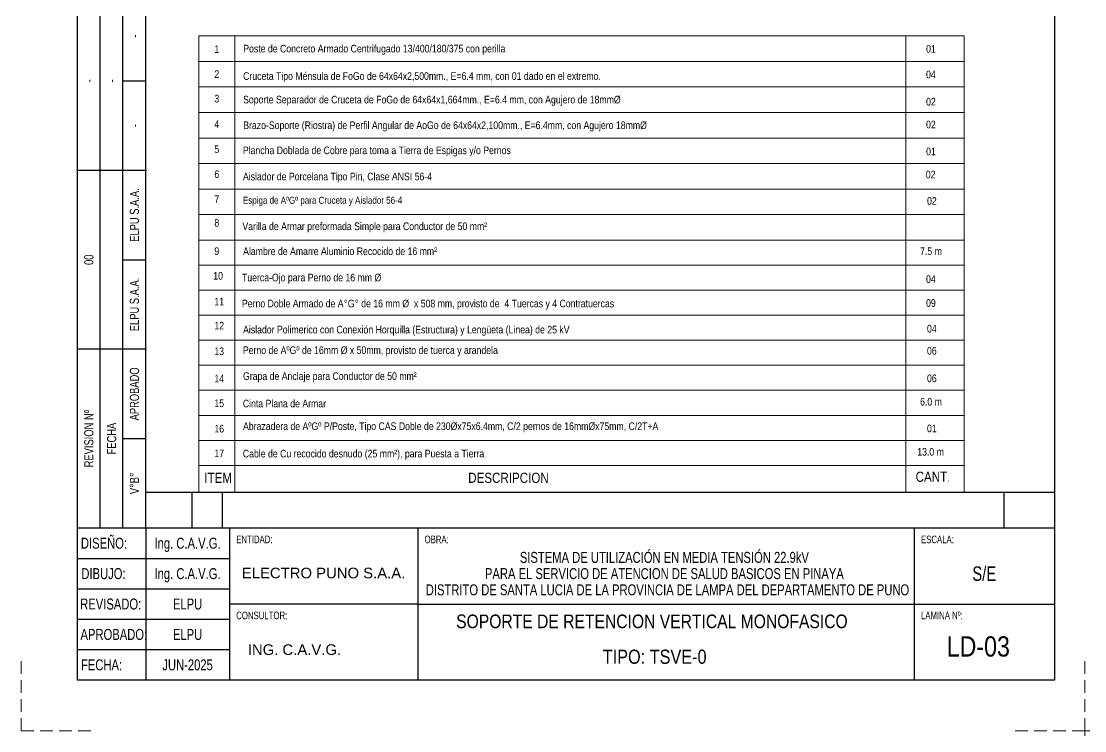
# Model space of a CAD drawing. Header units: millimetres. Extents: x 1804 to 3757, y 2643 to 7323.
# Drawn here: x 2434.2 to 2644.2, y 2939.5 to 3079.5 of the extents above; entities that cross this region are included whole.
import ezdxf
from ezdxf.enums import TextEntityAlignment as Align

# ---------------------------------------------------------------- set-up
doc = ezdxf.new("R2010")
doc.units = ezdxf.units.MM
doc.linetypes.add('DASHED', pattern=[0.75, 0.5, -0.25])
for name, color, linetype in [('_Cajetin Linea 1', 5, 'Continuous'), ('_Cajetin Linea 2', 2, 'Continuous'), ('_Texto 1', 7, 'Continuous'), ('_Texto 2', 7, 'Continuous'), ('_Texto 3', 4, 'Continuous'), ('_Texto 4', 7, 'Continuous'), ('_Texto 6', 7, 'Continuous'), ('CAJETIN_T-1', 104, 'Continuous'), ('TEXTO', 7, 'Continuous')]:
    doc.layers.add(name, color=color, linetype=linetype)
for name, color, linetype, lineweight in [('_Cajetin Linea 3', 5, 'Continuous', 30), ('_Cajetin Linea 4', 3, 'DASHED', 0), ('POSTE', 7, 'Continuous', 13)]:
    doc.layers.add(name, color=color, linetype=linetype, lineweight=lineweight)
doc.styles.add('Cajetin', font='swissc.ttf')
doc.styles.add('Disylays_86', font='swisscl.ttf', dxfattribs={"height": 2.2})
doc.styles.add('Swis721 Cn BT', font='swissc.ttf')
doc.styles.add('TEXTO1', font='arial.ttf')

# ---------------------------------------------------------------- blocks, each defined once
blk = doc.blocks.new('CAJETIN ARMADO')
at = {"layer": '_Cajetin Linea 1', "ltscale": 5}
for p, q in [((1569.36, 5536.82), (1389.95, 5536.82)), ((1399.05, 5536.82), (1399.05, 5529.78)), ((1405.05, 5536.82), (1405.05, 5529.78)), ((1559.36, 5536.82), (1559.36, 5529.78))]:
    blk.add_line(p, q, dxfattribs=at)
at = {"layer": '_Cajetin Linea 1'}
for p in [(1376.45, 5529.82), (1389.95, 5529.82)]:
    blk.add_line(p, (1569.36, 5529.82), dxfattribs=at)
at = {"layer": '_Cajetin Linea 1', "color": 5}
for p, q in [((1389.95, 5529.82), (1389.95, 5499.82)), ((1406.45, 5529.82), (1406.45, 5499.82)), ((1443.64, 5529.82), (1443.64, 5499.82)), ((1541.67, 5529.82), (1541.67, 5499.82)), ((1376.45, 5523.82), (1406.45, 5523.82)), ((1376.45, 5517.82), (1406.45, 5517.82)), ((1443.64, 5514.82), (1406.45, 5514.82)), ((1443.64, 5514.82), (1569.36, 5514.82)), ((1376.45, 5511.82), (1406.45, 5511.82)), ((1376.45, 5505.82), (1406.45, 5505.82))]:
    blk.add_line(p, q, dxfattribs=at)
at = {"layer": '_Cajetin Linea 2', "color": 3}
for points in [[(1380.95, 5529.82), (1380.95, 5776.82)], [(1385.45, 5529.82), (1385.45, 5776.82)], [(1389.95, 5529.82), (1389.95, 5776.82)], [(1385.45, 5759.18), (1389.95, 5759.18)], [(1389.95, 5741.53), (1376.45, 5741.53)], [(1385.45, 5723.89), (1389.95, 5723.89)], [(1389.95, 5706.25), (1376.45, 5706.25)], [(1385.45, 5688.61), (1389.95, 5688.61)], [(1389.95, 5670.96), (1376.45, 5670.96)], [(1385.45, 5653.32), (1389.95, 5653.32)], [(1389.95, 5635.68), (1376.45, 5635.68)], [(1385.45, 5618.03), (1389.95, 5618.03)], [(1389.95, 5600.39), (1376.45, 5600.39)], [(1385.45, 5582.75), (1389.95, 5582.75)], [(1389.95, 5565.11), (1376.45, 5565.11)], [(1385.45, 5547.46), (1389.95, 5547.46)]]:
    blk.add_lwpolyline(points, dxfattribs=at)
at = {"layer": '_Cajetin Linea 2', "color": 2}
blk.add_point((1389.95, 5600.39), dxfattribs=at)
at = {"layer": '_Cajetin Linea 2', "color": 3}
blk.add_point((1380.95, 5565.11), dxfattribs=at)
at = {"layer": '_Cajetin Linea 2'}
for p in [(1385.45, 5565.11), (1389.95, 5565.11)]:
    blk.add_point(p, dxfattribs=at)
at = {"layer": '_Cajetin Linea 3', "ltscale": 0.1}
blk.add_lwpolyline([(1569.36, 5499.82), (1376.45, 5499.82), (1376.45, 5776.82), (1569.36, 5776.82)], close=True, dxfattribs=at)
at = {"layer": '_Cajetin Linea 4', "ltscale": 5}
for p, q in [((1365.36, 5786.82), (1365.36, 5771.82)), ((1365.36, 5786.82), (1380.36, 5786.82)), ((1575.36, 5786.82), (1560.36, 5786.82)), ((1575.36, 5786.82), (1575.36, 5771.82)), ((1365.36, 5489.82), (1365.36, 5504.82)), ((1575.36, 5489.82), (1575.36, 5504.82)), ((1365.36, 5489.82), (1380.36, 5489.82)), ((1575.36, 5489.82), (1560.36, 5489.82))]:
    blk.add_line(p, q, dxfattribs=at)
at = {"layer": 'CAJETIN_T-1', "color": 2}
for p in [(1389.95, 5741.53), (1389.95, 5706.25), (1389.95, 5670.96), (1389.95, 5635.68)]:
    blk.add_point(p, dxfattribs=at)
at = {"layer": '_Texto 1', "style": 'Disylays_86'}
for s, p in [('-', (1387.7, 5768)), ('-', (1378.7, 5759.18)), ('-', (1383.2, 5759.18)), ('-', (1387.7, 5750.36)), ('-', (1387.7, 5732.71)), ('-', (1378.7, 5723.89)), ('-', (1383.2, 5723.89)), ('-', (1387.7, 5715.07)), ('-', (1387.7, 5697.43)), ('-', (1378.7, 5688.61)), ('-', (1383.2, 5688.61)), ('-', (1387.7, 5679.78)), ('-', (1387.7, 5662.14)), ('-', (1378.7, 5653.32)), ('-', (1383.2, 5653.32)), ('-', (1387.7, 5644.5)), ('-', (1387.7, 5626.86)), ('-', (1378.7, 5618.03)), ('-', (1383.2, 5618.03)), ('-', (1387.7, 5609.21)), ('ELPU S.A.A.', (1387.7, 5591.57)), ('00', (1378.7, 5582.75)), ('ELPU S.A.A.', (1387.7, 5573.93)), ('APROBADO', (1387.7, 5556.28)), ('REVISION Nº', (1378.7, 5547.46)), ('FECHA', (1383.2, 5547.46)), ('V%%DB%%D', (1387.7, 5538.64))]:
    blk.add_text(s, height=1.8, rotation=90, dxfattribs=at).set_placement(p, align=Align.MIDDLE_CENTER)
for s, p in [('DISEÑO:', (1381.69, 5526.82)), ('SISTEMA DE UTILIZACIÓN EN MEDIA TENSIÓN 22.9kV ', (1492.66, 5524.02)), ('DIBUJO:', (1381.59, 5520.82)), ('PARA EL SERVICIO DE ATENCION DE SALUD BASICOS EN PINAYA ', (1492.66, 5520.82)), (' DISTRITO DE SANTA LUCIA DE LA PROVINCIA DE LAMPA DEL DEPARTAMENTO DE PUNO', (1492.66, 5517.62)), ('REVISADO:  ', (1383.64, 5514.82)), ('APROBADO:', (1383.64, 5508.82)), ('FECHA:', (1381.21, 5502.82))]:
    blk.add_text(s, height=2.16, dxfattribs=at).set_placement(p, align=Align.MIDDLE_CENTER)
at = {"layer": '_Texto 2', "style": 'Disylays_86'}
for s, p in [('ENTIDAD:', (1407.81, 5526.82)), ('OBRA:', (1445, 5526.82)), ('ESCALA:', (1543.03, 5526.82)), ('CONSULTOR:', (1407.81, 5511.82)), ('LAMINA Nº:', (1543.03, 5511.82))]:
    blk.add_text(s, height=1.5, dxfattribs=at).set_placement(p)
at = {"layer": '_Texto 3', "style": 'Disylays_86'}
for s, p in [('Ing. C.A.V.G.', (1398.2, 5526.82)), ('Ing. C.A.V.G.', (1398.2, 5520.82)), ('ELPU', (1398.2, 5514.82)), ('ELPU', (1398.2, 5508.82)), ('JUN-2025', (1398.2, 5502.82))]:
    blk.add_text(s, height=2.16, dxfattribs=at).set_placement(p, align=Align.MIDDLE_CENTER)
at = {"layer": '_Texto 4', "ltscale": 2, "style": 'TEXTO1'}
for s, p in [('ELECTRO PUNO S.A.A.', (1408.92, 5519.89)), ('ING. C.A.V.G.', (1410.1, 5504.77))]:
    blk.add_text(s, height=2.1, dxfattribs=at).set_placement(p)
at = {"layer": '_Texto 6', "style": 'Disylays_86'}
blk.add_text('S/E', height=2.851, dxfattribs=at).set_placement((1555.52, 5520.82), align=Align.MIDDLE_CENTER)

msp = doc.modelspace()

# ---------------------------------------------------------------- linework, layer by layer
at = {"color": 7, "lineweight": 15}
msp.add_line((2469.244, 3076.606), (2620.335, 3076.606), dxfattribs=at)
at = {"color": 0, "lineweight": 15}
for p, q in [((2469.244, 3071.569), (2620.335, 3071.569)), ((2469.244, 3066.533), (2620.335, 3066.533))]:
    msp.add_line(p, q, dxfattribs=at)
for points in [[(2469.244, 3076.606), (2469.244, 2986.506)], [(2476.337, 3076.606), (2476.337, 2986.506)], [(2608.82, 2986.506), (2608.82, 3076.606)], [(2620.335, 3076.606), (2620.335, 2986.506)], [(2469.244, 3061.497), (2620.335, 3061.497)], [(2469.244, 3056.46), (2620.335, 3056.46)], [(2469.244, 3051.424), (2620.335, 3051.424)], [(2469.244, 3046.388), (2620.335, 3046.388)], [(2469.244, 3041.351), (2620.335, 3041.351)], [(2469.244, 3036.315), (2620.335, 3036.315)], [(2469.244, 3031.375), (2620.335, 3031.375)], [(2469.244, 3026.434), (2620.335, 3026.434)], [(2469.244, 3021.494), (2620.335, 3021.494)], [(2469.244, 3016.554), (2620.335, 3016.554)], [(2469.244, 3011.614), (2620.335, 3011.614)], [(2469.244, 3006.674), (2620.335, 3006.674)], [(2469.244, 3006.674), (2620.335, 3006.674)], [(2469.244, 3001.733), (2620.335, 3001.733)], [(2469.244, 2996.793), (2620.335, 2996.793)], [(2469.244, 2991.853), (2620.335, 2991.853)]]:
    msp.add_lwpolyline(points, dxfattribs=at)

# ---------------------------------------------------------------- block references
at = {"layer": 'POSTE', "lineweight": 15}
for p in [(1068.798, -2550.311), (1278.798, -2847.311)]:
    msp.add_blockref('CAJETIN ARMADO', p, dxfattribs=at)

# ---------------------------------------------------------------- texts
at = {"color": 0, "lineweight": 15, "style": 'Swis721 Cn BT'}
for s, p in [('1', (2472.292, 3073.262)), ('Poste de Concreto Armado Centrifugado 13/400/180/375 con perilla', (2477.995, 3073.35)), ('01', (2612.839, 3073.299)), ('2', (2472.292, 3068.322)), ('Cruceta Tipo Ménsula de FoGo de 64x64x2,500mm., E=6.4 mm, con 01 dado en el extremo.', (2477.968, 3067.932)), ('04', (2612.826, 3068.23)), ('3', (2472.292, 3063.478)), ('Soporte Separador de Cruceta de FoGo de 64x64x1,664mm., E=6.4 mm, con Agujero de 18mmØ', (2477.968, 3063.288)), ('02', (2612.826, 3062.878)), ('4', (2472.292, 3058.441)), ('Brazo-Soporte (Riostra) de Perfil Angular de AoGo de 64x64x2,100mm., E=6.4mm, con Agujero 18mmØ', (2477.994, 3058.226)), ('02', (2612.826, 3058.376)), ('5', (2472.292, 3053.501)), ('Plancha Doblada de Cobre para toma a Tierra de Espigas y/o Pernos', (2477.916, 3053.281)), ('01', (2612.839, 3053.053)), ('6', (2472.292, 3048.561)), ('Aislador de Porcelana Tipo Pin, Clase ANSI 56-4', (2477.936, 3048.114)), ('02', (2612.786, 3048.503)), ('7', (2472.292, 3043.621)), ('02', (2613.023, 3043.293)), ('8', (2472.292, 3038.996)), ('Varilla de Armar preformada Simple para Conductor de 50 mm²', (2477.827, 3038.29)), ('9', (2472.292, 3033.388)), ('Alambre de Amarre Aluminio Recocido de 16 mm²', (2477.969, 3033.363)), ('7.5 m', (2611.648, 3033.378)), ('10', (2472.08, 3028.52)), ('Tuerca-Ojo para Perno de 16 mm Ø', (2477.741, 3028.179)), ('04', (2612.826, 3027.874)), ('11', (2472.292, 3023.441)), ('Perno Doble Armado de A°G° de 16 mm Ø  x 508 mm, provisto de  4 Tuercas y 4 Contratuercas', (2477.742, 3023.055)), ('09', (2612.826, 3023.155)), ('12', (2472.292, 3018.679)), ('Aislador Polimerico con Conexión Horquilla (Estructura) y Lengüeta (Linea) de 25 kV', (2477.962, 3017.906)), ('04', (2613.014, 3018.085)), ('13', (2472.292, 3013.626)), ('Perno de AºGº de 16mm Ø x 50mm, provisto de tuerca y arandela ', (2477.926, 3013.841)), ('06', (2613.014, 3013.732)), ('14', (2472.292, 3008.236)), ('Grapa de Anclaje para Conductor de 50 mm²', (2477.951, 3008.725)), ('06', (2613.014, 3008.294)), ('6.0 m', (2611.648, 3003.674)), ('15', (2472.292, 3003.369)), ('Cinta Plana de Armar', (2477.916, 3003.316)), ('16', (2472.292, 2998.356)), ('Abrazadera de AºGº P/Poste, Tipo CAS Doble de 230Øx75x6.4mm, C/2 pernos de 16mmØx75mm, C/2T+A  ', (2477.951, 2998.845)), ('01', (2613.014, 2998.413)), ('17', (2472.292, 2993.489)), ('Cable de Cu recocido desnudo (25 mm²), para Puesta a Tierra', (2477.916, 2993.436)), ('13.0 m', (2611.086, 2993.793))]:
    msp.add_text(s, height=1.5, dxfattribs=at).set_placement(p)
at = {"lineweight": 15, "style": 'Swis721 Cn BT'}
msp.add_text('SOPORTE DE RETENCION VERTICAL MONOFASICO', height=2.7, dxfattribs=at).set_placement((2558.696, 2961.09), align=Align.MIDDLE)
at = {"lineweight": 15, "style": 'Cajetin'}
msp.add_text('LD-03', height=4, dxfattribs=at).set_placement((2623.145, 2956.141), align=Align.MIDDLE_CENTER)
at = {"color": 0, "lineweight": 15, "ltscale": 0.8, "width": 38.60262, "attachment_point": 1, "style": 'Swis721 Cn BT'}
for s, insert, char_height in [('{\\fArial Narrow|b0|i0|c0|p34;ITEM}', (2470.298, 2990.411), 2), ('{\\fArial Narrow|b0|i0|c0|p34;DESCRIPCION}', (2522.415, 2990.411), 2), ('{\\fArial Narrow|b0|i0|c0|p34;\\H1.333x;CANT\\H0.75x;.}', (2610.769, 2990.62), 1.5)]:
    msp.add_mtext(s, dxfattribs=dict(at, insert=insert, char_height=char_height))
at = {"lineweight": 15, "insert": (2559.236, 2954.087), "char_height": 2.8, "width": 76.22, "attachment_point": 5, "style": 'Swis721 Cn BT'}
msp.add_mtext('TIPO: TSVE-0', dxfattribs=at)
at = {"layer": 'TEXTO', "color": 0, "lineweight": 15, "ltscale": 1000, "style": 'Swis721 Cn BT'}
msp.add_text('Espiga de AºGº para Cruceta y Aislador 56-4', height=1.3794, dxfattribs=at).set_placement((2477.927, 3043.484))

doc.saveas('drawing.dxf')
